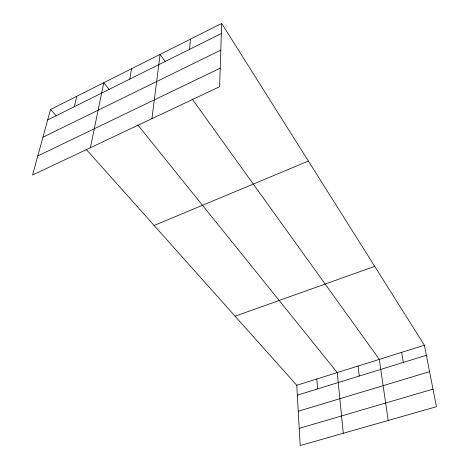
<?xml version="1.0" encoding="UTF-8"?>
<svg xmlns="http://www.w3.org/2000/svg" width="469" height="469" viewBox="0 0 469 469"><rect width="100%" height="100%" fill="white"/><g stroke="black" fill="none" stroke-linecap="round" stroke-linejoin="round"><path stroke-width="0.7" d="M221.69 23.45L219.603 86.706L32.566 175.007L50.564 109.453L221.69 23.45L424.392 345.225L436.434 406.717L300.178 445.55L296.771 385.289L86.179 149.353M189.587 49.321L190.42 39.162M151.921 118.663L160.099 54.404L165.229 61.539M129.796 79.085L131.531 68.761M90.382 147.712L103.772 82.714L109.283 89.55M74.272 106.721L76.793 96.268M47.68 119.958L221.356 33.51M42.937 137.224L220.811 50.113M37.807 155.913L220.213 68.169M154.119 225.478L308.379 161.072M235.104 316.2L374.713 266.369M296.771 385.289L424.392 345.225M297.328 395.185L426.362 355.297M298.237 411.254L429.569 371.665M299.204 428.367L432.993 389.135M50.564 109.453L56.327 115.907M137.693 124.818L337.252 372.579L343.285 433.262M192.097 98.912L379.31 359.377L388.185 420.464M401.622 352.371L403.328 362.414M358.076 366.043L359.295 376.032M316.815 378.993L317.589 388.924"/></g></svg>
